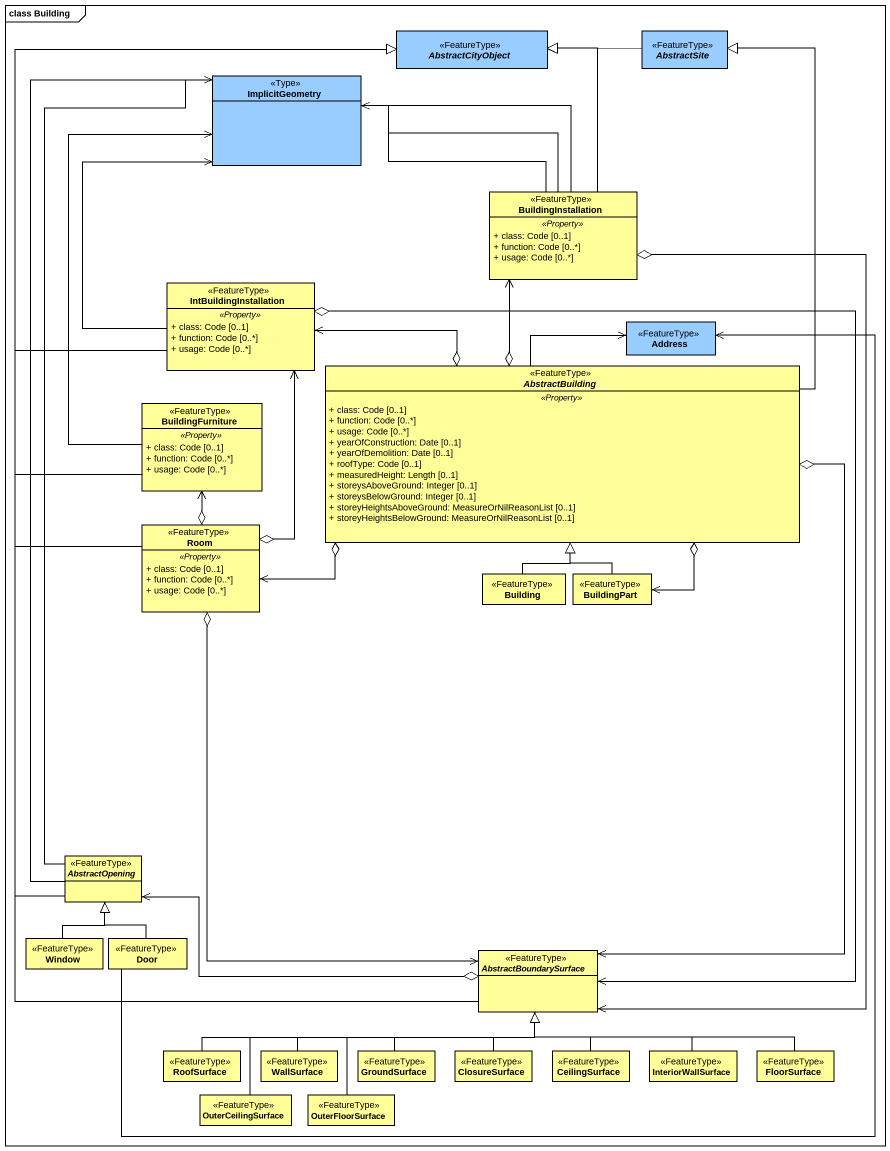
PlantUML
@startuml
mainframe class Building
hide circle
hide empty members
skinparam classAttributeIconSize 0
abstract class AbstractCityObject <<FeatureType>> #99CCFF
abstract class AbstractSite <<FeatureType>> #99CCFF
class ImplicitGeometry <<Type>> #99CCFF
class BuildingInstallation <<FeatureType>> #FFFE99 {
  .. <<Property>> ..
  + class: Code [0..1]
  + function: Code [0..*]
  + usage: Code [0..*]
}
class IntBuildingInstallation <<FeatureType>> #FFFE99 {
  .. <<Property>> ..
  + class: Code [0..1]
  + function: Code [0..*]
  + usage: Code [0..*]
}
class Address <<FeatureType>> #99CCFF
abstract class AbstractBuilding <<FeatureType>> #FFFE99 {
  .. <<Property>> ..
  + class: Code [0..1]
  + function: Code [0..*]
  + usage: Code [0..*]
  + yearOfConstruction: Date [0..1]
  + yearOfDemolition: Date [0..1]
  + roofType: Code [0..1]
  + measuredHeight: Length [0..1]
  + storeysAboveGround: Integer [0..1]
  + storeysBelowGround: Integer [0..1]
  + storeyHeightsAboveGround: MeasureOrNilReasonList [0..1]
  + storeyHeightsBelowGround: MeasureOrNilReasonList [0..1]
}
class BuildingFurniture <<FeatureType>> #FFFE99 {
  .. <<Property>> ..
  + class: Code [0..1]
  + function: Code [0..*]
  + usage: Code [0..*]
}
class Room <<FeatureType>> #FFFE99 {
  .. <<Property>> ..
  + class: Code [0..1]
  + function: Code [0..*]
  + usage: Code [0..*]
}
class Building <<FeatureType>> #FFFE99
class BuildingPart <<FeatureType>> #FFFE99
abstract class AbstractOpening <<FeatureType>> #FFFE99
class Window <<FeatureType>> #FFFE99
class Door <<FeatureType>> #FFFE99
abstract class AbstractBoundarySurface <<FeatureType>> #FFFE99
class RoofSurface <<FeatureType>> #FFFE99
class WallSurface <<FeatureType>> #FFFE99
class GroundSurface <<FeatureType>> #FFFE99
class ClosureSurface <<FeatureType>> #FFFE99
class CeilingSurface <<FeatureType>> #FFFE99
class InteriorWallSurface <<FeatureType>> #FFFE99
class FloorSurface <<FeatureType>> #FFFE99
class OuterCeilingSurface <<FeatureType>> #FFFE99
class OuterFloorSurface <<FeatureType>> #FFFE99
AbstractSite -left-|> AbstractCityObject
BuildingInstallation -up-|> AbstractCityObject
BuildingInstallation -left-> ImplicitGeometry
BuildingInstallation -left-> ImplicitGeometry
BuildingInstallation -left-> ImplicitGeometry
BuildingInstallation <--o AbstractBuilding
IntBuildingInstallation -up-|> AbstractCityObject
IntBuildingInstallation -up-> ImplicitGeometry
IntBuildingInstallation <-right-o AbstractBuilding
IntBuildingInstallation <--o Room
AbstractBuilding -up-|> AbstractSite
AbstractBuilding -up-> Address
BuildingFurniture -up-|> AbstractCityObject
BuildingFurniture -up-> ImplicitGeometry
BuildingFurniture <--o Room
Room -up-|> AbstractCityObject
Room <-right-o AbstractBuilding
Building -up-|> AbstractBuilding
BuildingPart <-up-o AbstractBuilding
BuildingPart -up-|> AbstractBuilding
AbstractOpening -up-|> AbstractCityObject
AbstractOpening -up-> ImplicitGeometry
AbstractOpening -up-> ImplicitGeometry
AbstractOpening <-right-o AbstractBoundarySurface
Window -up-|> AbstractOpening
Door -up-> Address
Door -up-|> AbstractOpening
AbstractBoundarySurface -up-|> AbstractCityObject
AbstractBoundarySurface <-up-o BuildingInstallation
AbstractBoundarySurface <-up-o IntBuildingInstallation
AbstractBoundarySurface <-up-o AbstractBuilding
AbstractBoundarySurface <-up-o Room
RoofSurface -right-|> AbstractBoundarySurface
WallSurface -right-|> AbstractBoundarySurface
GroundSurface -up-|> AbstractBoundarySurface
ClosureSurface -up-|> AbstractBoundarySurface
CeilingSurface -up-|> AbstractBoundarySurface
InteriorWallSurface -left-|> AbstractBoundarySurface
FloorSurface -left-|> AbstractBoundarySurface
OuterCeilingSurface -right-|> AbstractBoundarySurface
OuterFloorSurface -up-|> AbstractBoundarySurface
@enduml
